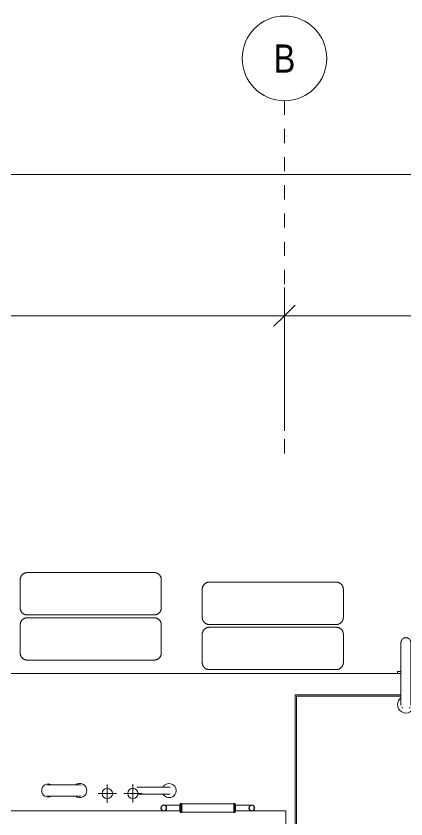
# Model space of a CAD drawing. Header units: metres. Extents: x -3 to 175, y -5 to 18.
# Drawn here: x 67.55 to 70.31, y 12.27 to 17.96 of the extents above; entities that cross this region are included whole.
import ezdxf

# ---------------------------------------------------------------- set-up
doc = ezdxf.new("R2010")
doc.units = ezdxf.units.M
doc.linetypes.add('Grid Line', pattern=[0.022225, 0.0127, -0.003175, 0.003175, -0.003175])
for name, color, linetype, lineweight in [('A-ANNO-DIMS', 7, 'Continuous', 9), ('A-ANNO-DIMS-100', 7, 'Continuous', 9), ('A-FLOR', 7, 'Continuous', 9), ('A-GENM', 7, 'Continuous', 9), ('A-WALL', 7, 'Continuous', 9), ('I-WALL', 7, 'Continuous', 9), ('P-PIPE', 7, 'Continuous', 9), ('P-PIPE-CNTR', 7, 'Continuous', 9), ('S-GRID', 7, 'Continuous', 9), ('S-GRID-IDEN', 7, 'Continuous', 9)]:
    doc.layers.add(name, color=color, linetype=linetype, lineweight=lineweight)
doc.styles.add('Century Gothic_1', font='GOTHIC.TTF', dxfattribs={"height": 0.2})
doc.styles.add('Saira Condensed', font='SairaCondensed-Regular.ttf', dxfattribs={"height": 0.2})
doc.dimstyles.new('FCA_N_Cotas_E100', dxfattribs={"dimscale": 0.3048, "dimtxt": 0.208834, "dimasz": 0.492126, "dimexe": 0.656168, "dimexo": 0.656168, "dimgap": 0.032808, "dimtad": 1, "dimrnd": 0.01, "dimzin": 0, "dimdsep": 46, "dimtxsty": 'Century Gothic_1', "dimblk1": 'OBLIQUE', "dimblk2": 'OBLIQUE', "dimsah": 1, "dimcen": 0.09, "dimdle": 0.656168, "dimazin": 2, "dimtfac": 1, "dimtdec": 4, "dimtix": 1, "dimtmove": 0, "dimatfit": 3, "dimfxl": 1, "dimtvp": 1, "dimtolj": 1, "dimtzin": 0, "dimarcsym": 2})

# ---------------------------------------------------------------- blocks, each defined once
blk = doc.blocks.new('M_RVR_Neumatico - M_RVR_Neumatico-2622534-N-Cubierta 01')
at = {"layer": 'A-GENM'}
for p, q in [((-0.5, 0.1), (-0.5, -0.1)), ((0.5, -0.1), (0.5, 0.1))]:
    blk.add_line(p, q, dxfattribs=at)
at = {"layer": 'A-GENM', "flags": 128}
for points in [[(-0.5, 0.1), (-0.5, 0.102), (-0.4998, 0.104), (-0.4996, 0.106), (-0.4994, 0.108), (-0.499, 0.1099), (-0.4986, 0.1119), (-0.4981, 0.1138), (-0.4975, 0.1157), (-0.4968, 0.1176), (-0.4961, 0.1195), (-0.4952, 0.1213), (-0.4943, 0.1231), (-0.4934, 0.1248), (-0.4924, 0.1266), (-0.4913, 0.1282), (-0.4901, 0.1299), (-0.4889, 0.1314), (-0.4876, 0.133), (-0.4862, 0.1344), (-0.4848, 0.1359), (-0.4834, 0.1372), (-0.4819, 0.1385), (-0.4803, 0.1398), (-0.4787, 0.141), (-0.477, 0.1421), (-0.4753, 0.1431), (-0.4736, 0.1441), (-0.4718, 0.145), (-0.47, 0.1458), (-0.4681, 0.1466), (-0.4662, 0.1473), (-0.4643, 0.1479), (-0.4624, 0.1484), (-0.4605, 0.1489), (-0.4585, 0.1493), (-0.4565, 0.1496), (-0.4545, 0.1498), (-0.4525, 0.1499), (-0.4505, 0.15), (-0.45, 0.15)], [(-0.45, 0.15), (-0.4496, 0.15), (-0.4486, 0.15), (-0.4468, 0.15), (-0.4443, 0.15), (-0.441, 0.15)], [(0.45, 0.15), (0.4496, 0.15), (0.4486, 0.15), (0.4468, 0.15), (0.4443, 0.15), (0.441, 0.15), (0.4371, 0.15), (0.4325, 0.15), (0.4272, 0.15), (0.4212, 0.15), (0.4145, 0.15), (0.4071, 0.15), (0.3991, 0.15), (0.3905, 0.15), (0.3813, 0.15), (0.3714, 0.15), (0.3609, 0.15), (0.3499, 0.15), (0.3383, 0.15), (0.3262, 0.15), (0.3135, 0.15), (0.3004, 0.15), (0.2867, 0.15), (0.2726, 0.15), (0.2581, 0.15), (0.2431, 0.15), (0.2278, 0.15), (0.2121, 0.15), (0.1961, 0.15), (0.1797, 0.15), (0.1631, 0.15), (0.1462, 0.15), (0.129, 0.15), (0.1117, 0.15), (0.0942, 0.15), (0.0765, 0.15), (0.0587, 0.15), (0.0408, 0.15), (0.0228, 0.15), (0.0049, 0.15), (-0.0131, 0.15), (-0.0311, 0.15), (-0.049, 0.15), (-0.0669, 0.15), (-0.0846, 0.15), (-0.1022, 0.15), (-0.1197, 0.15), (-0.1369, 0.15), (-0.154, 0.15), (-0.1708, 0.15), (-0.1873, 0.15), (-0.2035, 0.15), (-0.2194, 0.15), (-0.2349, 0.15), (-0.2501, 0.15), (-0.2648, 0.15), (-0.2792, 0.15), (-0.2931, 0.15), (-0.3065, 0.15), (-0.3194, 0.15), (-0.3318, 0.15), (-0.3437, 0.15), (-0.3551, 0.15), (-0.3658, 0.15), (-0.376, 0.15), (-0.3856, 0.15), (-0.3946, 0.15), (-0.4029, 0.15), (-0.4106, 0.15), (-0.4176, 0.15), (-0.424, 0.15), (-0.4297, 0.15), (-0.4347, 0.15), (-0.439, 0.15), (-0.4426, 0.15), (-0.4455, 0.15), (-0.4477, 0.15), (-0.4491, 0.15), (-0.4499, 0.15), (-0.45, 0.15)], [(0.4406, 0.15), (0.4426, 0.15), (0.4455, 0.15), (0.4477, 0.15), (0.4491, 0.15), (0.4499, 0.15), (0.45, 0.15)], [(0.45, 0.15), (0.452, 0.15), (0.454, 0.1498), (0.456, 0.1496), (0.458, 0.1494), (0.4599, 0.149), (0.4619, 0.1486), (0.4638, 0.1481), (0.4657, 0.1475), (0.4676, 0.1468), (0.4695, 0.1461), (0.4713, 0.1452), (0.4731, 0.1443), (0.4748, 0.1434), (0.4766, 0.1424), (0.4782, 0.1413), (0.4799, 0.1401), (0.4814, 0.1389), (0.483, 0.1376), (0.4844, 0.1362), (0.4859, 0.1348), (0.4872, 0.1334), (0.4885, 0.1319), (0.4898, 0.1303), (0.491, 0.1287), (0.4921, 0.127), (0.4931, 0.1253), (0.4941, 0.1236), (0.495, 0.1218), (0.4958, 0.12), (0.4966, 0.1181), (0.4973, 0.1162), (0.4979, 0.1143), (0.4984, 0.1124), (0.4989, 0.1105), (0.4993, 0.1085), (0.4996, 0.1065), (0.4998, 0.1045), (0.4999, 0.1025), (0.5, 0.1005), (0.5, 0.1)], [(-0.45, -0.15), (-0.452, -0.15), (-0.454, -0.1498), (-0.456, -0.1496), (-0.458, -0.1494), (-0.4599, -0.149), (-0.4619, -0.1486), (-0.4638, -0.1481), (-0.4657, -0.1475), (-0.4676, -0.1468), (-0.4695, -0.1461), (-0.4713, -0.1452), (-0.4731, -0.1443), (-0.4748, -0.1434), (-0.4766, -0.1424), (-0.4782, -0.1413), (-0.4799, -0.1401), (-0.4814, -0.1389), (-0.483, -0.1376), (-0.4844, -0.1362), (-0.4859, -0.1348), (-0.4872, -0.1334), (-0.4885, -0.1319), (-0.4898, -0.1303), (-0.491, -0.1287), (-0.4921, -0.127), (-0.4931, -0.1253), (-0.4941, -0.1236), (-0.495, -0.1218), (-0.4958, -0.12), (-0.4966, -0.1181), (-0.4973, -0.1162), (-0.4979, -0.1143), (-0.4984, -0.1124), (-0.4989, -0.1105), (-0.4993, -0.1085), (-0.4996, -0.1065), (-0.4998, -0.1045), (-0.4999, -0.1025), (-0.5, -0.1005), (-0.5, -0.1)], [(0.5, -0.1), (0.5, -0.102), (0.4998, -0.104), (0.4996, -0.106), (0.4994, -0.108), (0.499, -0.1099), (0.4986, -0.1119), (0.4981, -0.1138), (0.4975, -0.1157), (0.4968, -0.1176), (0.4961, -0.1195), (0.4952, -0.1213), (0.4943, -0.1231), (0.4934, -0.1248), (0.4924, -0.1266), (0.4913, -0.1282), (0.4901, -0.1299), (0.4889, -0.1314), (0.4876, -0.133), (0.4862, -0.1344), (0.4848, -0.1359), (0.4834, -0.1372), (0.4819, -0.1385), (0.4803, -0.1398), (0.4787, -0.141), (0.477, -0.1421), (0.4753, -0.1431), (0.4736, -0.1441), (0.4718, -0.145), (0.47, -0.1458), (0.4681, -0.1466), (0.4662, -0.1473), (0.4643, -0.1479), (0.4624, -0.1484), (0.4605, -0.1489), (0.4585, -0.1493), (0.4565, -0.1496), (0.4545, -0.1498), (0.4525, -0.1499), (0.4505, -0.15), (0.45, -0.15)], [(-0.441, -0.15), (-0.4426, -0.15), (-0.4455, -0.15), (-0.4477, -0.15), (-0.4491, -0.15), (-0.4499, -0.15), (-0.45, -0.15)], [(-0.45, -0.15), (-0.4496, -0.15), (-0.4486, -0.15), (-0.4468, -0.15), (-0.4443, -0.15), (-0.441, -0.15), (-0.4371, -0.15), (-0.4325, -0.15), (-0.4272, -0.15), (-0.4212, -0.15), (-0.4145, -0.15), (-0.4071, -0.15), (-0.3991, -0.15), (-0.3905, -0.15), (-0.3813, -0.15), (-0.3714, -0.15), (-0.3609, -0.15), (-0.3499, -0.15), (-0.3383, -0.15), (-0.3262, -0.15), (-0.3135, -0.15), (-0.3004, -0.15), (-0.2867, -0.15), (-0.2726, -0.15), (-0.2581, -0.15), (-0.2431, -0.15), (-0.2278, -0.15), (-0.2121, -0.15), (-0.1961, -0.15), (-0.1797, -0.15), (-0.1631, -0.15), (-0.1462, -0.15), (-0.129, -0.15), (-0.1117, -0.15), (-0.0942, -0.15), (-0.0765, -0.15), (-0.0587, -0.15), (-0.0408, -0.15), (-0.0228, -0.15), (-0.0049, -0.15), (0.0131, -0.15), (0.0311, -0.15), (0.049, -0.15), (0.0669, -0.15), (0.0846, -0.15), (0.1022, -0.15), (0.1197, -0.15), (0.1369, -0.15), (0.154, -0.15), (0.1708, -0.15), (0.1873, -0.15), (0.2035, -0.15), (0.2194, -0.15), (0.2349, -0.15), (0.2501, -0.15), (0.2648, -0.15), (0.2792, -0.15), (0.2931, -0.15), (0.3065, -0.15), (0.3194, -0.15), (0.3318, -0.15), (0.3437, -0.15), (0.3551, -0.15), (0.3658, -0.15), (0.376, -0.15), (0.3856, -0.15), (0.3946, -0.15), (0.4029, -0.15), (0.4106, -0.15), (0.4176, -0.15), (0.424, -0.15), (0.4297, -0.15), (0.4347, -0.15), (0.439, -0.15), (0.4426, -0.15), (0.4455, -0.15), (0.4477, -0.15), (0.4491, -0.15), (0.4499, -0.15), (0.45, -0.15)], [(0.45, -0.15), (0.4496, -0.15), (0.4486, -0.15), (0.4468, -0.15), (0.4443, -0.15), (0.441, -0.15)]]:
    blk.add_lwpolyline(points, dxfattribs=at)
blk = doc.blocks.new('M_Escalera Marinera Exterior - M_Escalera Marinera Exterior-2699892-N-Cubierta 01')
at = {"layer": 'A-GENM'}
for p, q in [((-0.1968, 0.02), (-0.2484, 0.02)), ((-0.1968, 0), (-0.1968, 0.02)), ((-0.1968, -0.02), (-0.1968, 0)), ((-0.1843, 0.03), (0.1843, 0.03)), ((0.2484, 0.02), (0.1968, 0.02)), ((0.1968, 0.02), (0.1968, 0)), ((-0.2484, -0.02), (-0.1968, -0.02)), ((0.1843, -0.03), (-0.1843, -0.03)), ((0.1968, 0), (0.1968, -0.02)), ((0.1968, -0.02), (0.2484, -0.02))]:
    blk.add_line(p, q, dxfattribs=at)
at = {"layer": 'A-GENM', "lineweight": 25}
for p, q in [((-0.1843, 0.03), (-0.1943, 0.03)), ((-0.1943, 0.03), (-0.1943, -0.03)), ((-0.1843, -0.03), (-0.1843, 0.03)), ((0.1943, 0.03), (0.1843, 0.03)), ((0.1843, 0.03), (0.1843, -0.03)), ((0.1943, -0.03), (0.1943, 0.03)), ((-0.1943, -0.03), (-0.1843, -0.03)), ((0.1843, -0.03), (0.1943, -0.03))]:
    blk.add_line(p, q, dxfattribs=at)
at = {"layer": 'A-GENM', "flags": 128}
for points in [[(-0.3316, 0), (-0.3316, 0.0008), (-0.3316, 0.0016), (-0.3315, 0.0024), (-0.3314, 0.0032), (-0.3312, 0.004), (-0.3311, 0.0048), (-0.3308, 0.0055), (-0.3306, 0.0063), (-0.3303, 0.007), (-0.33, 0.0078), (-0.3297, 0.0085), (-0.3294, 0.0092), (-0.329, 0.0099), (-0.3286, 0.0106), (-0.3281, 0.0113), (-0.3277, 0.0119), (-0.3272, 0.0126), (-0.3267, 0.0132), (-0.3261, 0.0138)], [(-0.3256, 0.0143), (-0.325, 0.0149), (-0.3244, 0.0154), (-0.3237, 0.0159), (-0.3231, 0.0164), (-0.3224, 0.0168), (-0.3217, 0.0172), (-0.3211, 0.0176), (-0.3203, 0.018), (-0.3196, 0.0183), (-0.3189, 0.0186), (-0.3181, 0.0189), (-0.3174, 0.0192), (-0.3166, 0.0194), (-0.3158, 0.0196), (-0.315, 0.0197), (-0.3142, 0.0198), (-0.3134, 0.0199), (-0.3126, 0.02), (-0.3118, 0.02)], [(-0.3114, 0.02), (-0.3112, 0.02), (-0.3108, 0.02), (-0.3104, 0.02), (-0.3098, 0.02), (-0.3092, 0.02), (-0.3084, 0.02), (-0.3076, 0.02), (-0.3066, 0.02), (-0.3056, 0.02), (-0.3045, 0.02), (-0.3033, 0.02), (-0.302, 0.02), (-0.3006, 0.02), (-0.2991, 0.02), (-0.2976, 0.02), (-0.2959, 0.02), (-0.2942, 0.02), (-0.2924, 0.02), (-0.2906, 0.02), (-0.2887, 0.02), (-0.2867, 0.02), (-0.2846, 0.02), (-0.2825, 0.02), (-0.2804, 0.02), (-0.2782, 0.02), (-0.2759, 0.02), (-0.2736, 0.02), (-0.2713, 0.02), (-0.2689, 0.02), (-0.2665, 0.02), (-0.2641, 0.02), (-0.2616, 0.02), (-0.2591, 0.02), (-0.2566, 0.02), (-0.2541, 0.02), (-0.2516, 0.02), (-0.2491, 0.02), (-0.2484, 0.02)], [(0.2484, 0.02), (0.2509, 0.02), (0.2534, 0.02), (0.2559, 0.02), (0.2584, 0.02), (0.2609, 0.02), (0.2634, 0.02), (0.2658, 0.02), (0.2683, 0.02), (0.2707, 0.02), (0.273, 0.02), (0.2753, 0.02), (0.2776, 0.02), (0.2798, 0.02), (0.282, 0.02), (0.2841, 0.02), (0.2861, 0.02), (0.2881, 0.02), (0.2901, 0.02), (0.2919, 0.02), (0.2937, 0.02), (0.2955, 0.02), (0.2971, 0.02), (0.2987, 0.02), (0.3002, 0.02), (0.3016, 0.02), (0.3029, 0.02), (0.3042, 0.02), (0.3053, 0.02), (0.3064, 0.02), (0.3073, 0.02), (0.3082, 0.02), (0.309, 0.02), (0.3096, 0.02), (0.3102, 0.02), (0.3107, 0.02), (0.3111, 0.02), (0.3114, 0.02)], [(0.3116, 0.02), (0.3124, 0.02), (0.3132, 0.0199), (0.314, 0.0199), (0.3148, 0.0197), (0.3156, 0.0196), (0.3164, 0.0194), (0.3172, 0.0192), (0.3179, 0.019), (0.3187, 0.0187), (0.3194, 0.0184), (0.3201, 0.0181), (0.3209, 0.0177), (0.3216, 0.0174), (0.3222, 0.0169), (0.3229, 0.0165), (0.3236, 0.016), (0.3242, 0.0156), (0.3248, 0.015), (0.3254, 0.0145)], [(0.326, 0.0139), (0.3265, 0.0133), (0.327, 0.0127), (0.3275, 0.0121), (0.328, 0.0115), (0.3285, 0.0108), (0.3289, 0.0101), (0.3293, 0.0094), (0.3296, 0.0087), (0.33, 0.008), (0.3303, 0.0072), (0.3305, 0.0065), (0.3308, 0.0057), (0.331, 0.005), (0.3312, 0.0042), (0.3313, 0.0034), (0.3315, 0.0026), (0.3315, 0.0018), (0.3316, 0.001), (0.3316, 0.0002)], [(0.3316, 0), (0.3316, -0.0008), (0.3316, -0.0016), (0.3315, -0.0024), (0.3314, -0.0032), (0.3312, -0.004), (0.3311, -0.0048), (0.3308, -0.0055), (0.3306, -0.0063), (0.3303, -0.007), (0.33, -0.0078), (0.3297, -0.0085), (0.3294, -0.0092), (0.329, -0.0099), (0.3286, -0.0106), (0.3281, -0.0113), (0.3277, -0.0119), (0.3272, -0.0126), (0.3267, -0.0132), (0.3261, -0.0138)], [(-0.326, -0.0139), (-0.3265, -0.0133), (-0.327, -0.0127), (-0.3275, -0.0121), (-0.328, -0.0115), (-0.3285, -0.0108), (-0.3289, -0.0101), (-0.3293, -0.0094), (-0.3296, -0.0087), (-0.33, -0.008), (-0.3303, -0.0072), (-0.3305, -0.0065), (-0.3308, -0.0057), (-0.331, -0.005), (-0.3312, -0.0042), (-0.3313, -0.0034), (-0.3315, -0.0026), (-0.3315, -0.0018), (-0.3316, -0.001), (-0.3316, -0.0002)], [(-0.3116, -0.02), (-0.3124, -0.02), (-0.3132, -0.0199), (-0.314, -0.0199), (-0.3148, -0.0197), (-0.3156, -0.0196), (-0.3164, -0.0194), (-0.3172, -0.0192), (-0.3179, -0.019), (-0.3187, -0.0187), (-0.3194, -0.0184), (-0.3201, -0.0181), (-0.3209, -0.0177), (-0.3216, -0.0174), (-0.3222, -0.0169), (-0.3229, -0.0165), (-0.3236, -0.016), (-0.3242, -0.0156), (-0.3248, -0.015), (-0.3254, -0.0145)], [(-0.2484, -0.02), (-0.2509, -0.02), (-0.2534, -0.02), (-0.2559, -0.02), (-0.2584, -0.02), (-0.2609, -0.02), (-0.2634, -0.02), (-0.2658, -0.02), (-0.2683, -0.02), (-0.2707, -0.02), (-0.273, -0.02), (-0.2753, -0.02), (-0.2776, -0.02), (-0.2798, -0.02), (-0.282, -0.02), (-0.2841, -0.02), (-0.2861, -0.02), (-0.2881, -0.02), (-0.2901, -0.02), (-0.2919, -0.02), (-0.2937, -0.02), (-0.2955, -0.02), (-0.2971, -0.02), (-0.2987, -0.02), (-0.3002, -0.02), (-0.3016, -0.02), (-0.3029, -0.02), (-0.3042, -0.02), (-0.3053, -0.02), (-0.3064, -0.02), (-0.3073, -0.02), (-0.3082, -0.02), (-0.309, -0.02), (-0.3096, -0.02), (-0.3102, -0.02), (-0.3107, -0.02), (-0.3111, -0.02), (-0.3114, -0.02)], [(0.3114, -0.02), (0.3112, -0.02), (0.3108, -0.02), (0.3104, -0.02), (0.3098, -0.02), (0.3092, -0.02), (0.3084, -0.02), (0.3076, -0.02), (0.3066, -0.02), (0.3056, -0.02), (0.3045, -0.02), (0.3033, -0.02), (0.302, -0.02), (0.3006, -0.02), (0.2991, -0.02), (0.2976, -0.02), (0.2959, -0.02), (0.2942, -0.02), (0.2924, -0.02), (0.2906, -0.02), (0.2887, -0.02), (0.2867, -0.02), (0.2846, -0.02), (0.2825, -0.02), (0.2804, -0.02), (0.2782, -0.02), (0.2759, -0.02), (0.2736, -0.02), (0.2713, -0.02), (0.2689, -0.02), (0.2665, -0.02), (0.2641, -0.02), (0.2616, -0.02), (0.2591, -0.02), (0.2566, -0.02), (0.2541, -0.02), (0.2516, -0.02), (0.2491, -0.02), (0.2484, -0.02)], [(0.3256, -0.0143), (0.325, -0.0149), (0.3244, -0.0154), (0.3237, -0.0159), (0.3231, -0.0164), (0.3224, -0.0168), (0.3217, -0.0172), (0.3211, -0.0176), (0.3203, -0.018), (0.3196, -0.0183), (0.3189, -0.0186), (0.3181, -0.0189), (0.3174, -0.0192), (0.3166, -0.0194), (0.3158, -0.0196), (0.315, -0.0197), (0.3142, -0.0198), (0.3134, -0.0199), (0.3126, -0.02), (0.3118, -0.02)]]:
    blk.add_lwpolyline(points, dxfattribs=at)
at = {"layer": 'A-GENM', "lineweight": 25}
for centre, start, end in [((-0.3116, 0), 0, 180), ((-0.3116, 0), 180, 360), ((0.3116, 0), 0, 180), ((0.3116, 0), 180, 0)]:
    blk.add_arc(centre, 0.02, start, end, dxfattribs=at)
blk = doc.blocks.new('M_Boquilla salida-2 - M_Boquilla salida-2-V142-N-Cubierta 01')
at = {"layer": 'A-GENM', "flags": 128}
for points in [[(0.2202, 0.025), (0.2192, 0.025), (0.2181, 0.025), (0.2167, 0.025), (0.2153, 0.025), (0.2136, 0.025), (0.2118, 0.025), (0.2098, 0.025), (0.2077, 0.025), (0.2054, 0.025), (0.203, 0.025), (0.2004, 0.025), (0.1977, 0.025), (0.1948, 0.025), (0.1918, 0.025), (0.1887, 0.025), (0.1854, 0.025), (0.182, 0.025), (0.1786, 0.025), (0.175, 0.025), (0.1713, 0.025), (0.1675, 0.025), (0.1636, 0.025), (0.1596, 0.025), (0.1556, 0.025), (0.1515, 0.025), (0.1473, 0.025), (0.1431, 0.025), (0.1388, 0.025), (0.1345, 0.025), (0.1301, 0.025), (0.1257, 0.025), (0.1213, 0.025), (0.1168, 0.025), (0.1124, 0.025), (0.1079, 0.025), (0.1035, 0.025), (0.0991, 0.025), (0.0947, 0.025), (0.0903, 0.025), (0.0859, 0.025), (0.0816, 0.025), (0.0774, 0.025), (0.0731, 0.025), (0.069, 0.025), (0.0649, 0.025), (0.0609, 0.025), (0.057, 0.025), (0.0531, 0.025), (0.0494, 0.025), (0.0458, 0.025), (0.0422, 0.025), (0.0388, 0.025), (0.0355, 0.025), (0.0323, 0.025), (0.0292, 0.025), (0.0263, 0.025), (0.0235, 0.025), (0.0208, 0.025), (0.0183, 0.025), (0.0159, 0.025), (0.0137, 0.025), (0.0116, 0.025), (0.0097, 0.025), (0.008, 0.025), (0.0064, 0.025), (0.005, 0.025), (0.0038, 0.025), (0.0027, 0.025), (0.0018, 0.025), (0.0011, 0.025), (0.0006, 0.025), (0.0002, 0.025), (0, 0.025), (0, 0.025)], [(0, -0.025), (0.0001, -0.025), (0.0004, -0.025), (0.0008, -0.025), (0.0014, -0.025), (0.0022, -0.025), (0.0032, -0.025), (0.0043, -0.025), (0.0056, -0.025), (0.0071, -0.025), (0.0088, -0.025), (0.0106, -0.025), (0.0126, -0.025), (0.0147, -0.025), (0.017, -0.025), (0.0194, -0.025), (0.022, -0.025), (0.0247, -0.025), (0.0276, -0.025), (0.0306, -0.025), (0.0337, -0.025), (0.037, -0.025), (0.0403, -0.025), (0.0438, -0.025), (0.0474, -0.025), (0.0511, -0.025), (0.0549, -0.025), (0.0588, -0.025), (0.0627, -0.025), (0.0668, -0.025), (0.0709, -0.025), (0.0751, -0.025), (0.0793, -0.025), (0.0836, -0.025), (0.0879, -0.025), (0.0923, -0.025), (0.0967, -0.025), (0.1011, -0.025), (0.1055, -0.025), (0.11, -0.025), (0.1144, -0.025), (0.1189, -0.025), (0.1233, -0.025), (0.1277, -0.025), (0.1321, -0.025), (0.1365, -0.025), (0.1408, -0.025), (0.145, -0.025), (0.1492, -0.025), (0.1534, -0.025), (0.1575, -0.025), (0.1615, -0.025), (0.1654, -0.025), (0.1692, -0.025), (0.173, -0.025), (0.1766, -0.025), (0.1802, -0.025), (0.1836, -0.025), (0.1869, -0.025), (0.1901, -0.025), (0.1932, -0.025), (0.1961, -0.025), (0.1989, -0.025), (0.2016, -0.025), (0.2041, -0.025), (0.2065, -0.025), (0.2087, -0.025), (0.2108, -0.025), (0.2127, -0.025), (0.2144, -0.025), (0.216, -0.025), (0.2174, -0.025), (0.2186, -0.025), (0.2197, -0.025), (0.2206, -0.025), (0.2213, -0.025), (0.2218, -0.025), (0.2222, -0.025), (0.2224, -0.025), (0.2224, -0.025)]]:
    blk.add_lwpolyline(points, dxfattribs=at)
at = {"layer": 'A-GENM'}
for centre, radius, start, end in [((0, 0), 0.05, 30, 180), ((0, 0), 0.05, 180, 330), ((0, 0), 0.025, 83.7931, 105), ((0, 0), 0.025, 255, 276.1923), ((0.2224, 0), 0.025, 264.1003, 285)]:
    blk.add_arc(centre, radius, start, end, dxfattribs=at)
blk = doc.blocks.new('M_Boquilla salida - M_Boquilla salida-V125-N-Cubierta 01')
at = {"layer": 'A-GENM', "flags": 128}
for points in [[(0.2224, 0.04), (0.2223, 0.04), (0.222, 0.04), (0.2216, 0.04), (0.221, 0.04), (0.2202, 0.04), (0.2192, 0.04), (0.2181, 0.04), (0.2167, 0.04), (0.2153, 0.04), (0.2136, 0.04), (0.2118, 0.04), (0.2098, 0.04), (0.2077, 0.04), (0.2054, 0.04), (0.203, 0.04), (0.2004, 0.04), (0.1977, 0.04), (0.1948, 0.04), (0.1918, 0.04), (0.1887, 0.04), (0.1854, 0.04), (0.182, 0.04), (0.1786, 0.04), (0.175, 0.04), (0.1713, 0.04), (0.1675, 0.04), (0.1636, 0.04), (0.1596, 0.04), (0.1556, 0.04), (0.1515, 0.04), (0.1473, 0.04), (0.1431, 0.04), (0.1388, 0.04), (0.1345, 0.04), (0.1301, 0.04), (0.1257, 0.04), (0.1213, 0.04), (0.1168, 0.04), (0.1124, 0.04), (0.1079, 0.04), (0.1035, 0.04), (0.0991, 0.04), (0.0947, 0.04), (0.0903, 0.04), (0.0859, 0.04), (0.0816, 0.04), (0.0774, 0.04), (0.0731, 0.04), (0.069, 0.04), (0.0649, 0.04), (0.0609, 0.04), (0.057, 0.04), (0.0531, 0.04), (0.0494, 0.04), (0.0458, 0.04), (0.0422, 0.04), (0.0388, 0.04), (0.0355, 0.04), (0.0323, 0.04), (0.0292, 0.04), (0.0263, 0.04), (0.0235, 0.04), (0.0208, 0.04), (0.0183, 0.04), (0.0159, 0.04), (0.0137, 0.04), (0.0116, 0.04), (0.0097, 0.04), (0.008, 0.04), (0.0064, 0.04), (0.005, 0.04), (0.0038, 0.04), (0.0027, 0.04), (0.0018, 0.04), (0.0011, 0.04), (0.0006, 0.04), (0.0002, 0.04), (0, 0.04), (0, 0.04)], [(0, -0.04), (0.0001, -0.04), (0.0004, -0.04), (0.0008, -0.04), (0.0014, -0.04), (0.0022, -0.04), (0.0032, -0.04), (0.0043, -0.04), (0.0056, -0.04), (0.0071, -0.04), (0.0088, -0.04), (0.0106, -0.04), (0.0126, -0.04), (0.0147, -0.04), (0.017, -0.04), (0.0194, -0.04), (0.022, -0.04), (0.0247, -0.04), (0.0276, -0.04), (0.0306, -0.04), (0.0337, -0.04), (0.037, -0.04), (0.0403, -0.04), (0.0438, -0.04), (0.0474, -0.04), (0.0511, -0.04), (0.0549, -0.04), (0.0588, -0.04), (0.0627, -0.04), (0.0668, -0.04), (0.0709, -0.04), (0.0751, -0.04), (0.0793, -0.04), (0.0836, -0.04), (0.0879, -0.04), (0.0923, -0.04), (0.0967, -0.04), (0.1011, -0.04), (0.1055, -0.04), (0.11, -0.04), (0.1144, -0.04), (0.1189, -0.04), (0.1233, -0.04), (0.1277, -0.04), (0.1321, -0.04), (0.1365, -0.04), (0.1408, -0.04), (0.145, -0.04), (0.1492, -0.04), (0.1534, -0.04), (0.1575, -0.04), (0.1615, -0.04), (0.1654, -0.04), (0.1692, -0.04), (0.173, -0.04), (0.1766, -0.04), (0.1802, -0.04), (0.1836, -0.04), (0.1869, -0.04), (0.1901, -0.04), (0.1932, -0.04), (0.1961, -0.04), (0.1989, -0.04), (0.2016, -0.04), (0.2041, -0.04), (0.2065, -0.04), (0.2087, -0.04), (0.2108, -0.04), (0.2127, -0.04), (0.2144, -0.04), (0.216, -0.04), (0.2174, -0.04), (0.2186, -0.04), (0.2197, -0.04), (0.2206, -0.04), (0.2213, -0.04), (0.2218, -0.04), (0.2222, -0.04), (0.2224, -0.04), (0.2224, -0.04)]]:
    blk.add_lwpolyline(points, dxfattribs=at)
at = {"layer": 'A-GENM'}
for centre, radius, start, end in [((0, 0), 0.05, 53.6165, 180), ((0, 0), 0.05, 180, 307.4168), ((0, 0), 0.04, 86.7274, 105), ((0.2224, 0), 0.0469, 0, 119.2648), ((0.2224, 0), 0.0469, 240.7144, 0), ((0.2224, 0), 0.04, 75, 93.2521), ((0, 0), 0.04, 255, 273.2335), ((0.2224, 0), 0.04, 266.7397, 285)]:
    blk.add_arc(centre, radius, start, end, dxfattribs=at)
blk = doc.blocks.new('M_Escalera abordaje - M_Escalera abordaje-V153-N-Cubierta 01')
at = {"layer": 'A-GENM'}
for p, q in [((-0.37, -0.08), (-0.37, -0.3595)), ((-0.3, -0.3595), (-0.3, -0.08)), ((0.3, -0.08), (0.3, -0.3595)), ((0.37, -0.3595), (0.37, -0.08)), ((-0.395, -0.2197), (-0.395, -0.2358)), ((-0.2857, -0.2197), (-0.2857, -0.2358)), ((-0.2357, -0.2358), (-0.2357, -0.2197)), ((0.2357, -0.2197), (0.2357, -0.2358)), ((0.2857, -0.2358), (0.2857, -0.2197)), ((0.395, -0.2358), (0.395, -0.2197)), ((-0.395, -0.2358), (-0.3703, -0.2358)), ((-0.2997, -0.2358), (-0.2854, -0.2358)), ((-0.2857, -0.2358), (-0.2357, -0.2358)), ((-0.2707, -0.2358), (-0.2707, -0.5197)), ((-0.2507, -0.5197), (-0.2507, -0.2358)), ((0.2357, -0.2358), (0.2857, -0.2358)), ((0.2507, -0.2358), (0.2507, -0.5197)), ((0.2707, -0.5197), (0.2707, -0.2358)), ((0.2854, -0.2358), (0.2997, -0.2358)), ((0.3703, -0.2358), (0.395, -0.2358)), ((-0.2107, -0.5597), (-0.2119, -0.5597)), ((0, -0.5597), (-0.2107, -0.5597)), ((0.2107, -0.5597), (0, -0.5597)), ((0.2507, -0.5197), (0.2507, -0.5209)), ((-0.2107, -0.5797), (0, -0.5797)), ((0, -0.5797), (0.2107, -0.5797))]:
    blk.add_line(p, q, dxfattribs=at)
at = {"layer": 'A-GENM', "flags": 128}
for points in [[(-0.37, 0), (-0.37, -0.0001), (-0.37, -0.0003), (-0.37, -0.0006), (-0.37, -0.001), (-0.37, -0.0016), (-0.37, -0.0023), (-0.37, -0.0031), (-0.37, -0.0041), (-0.37, -0.0051), (-0.37, -0.0063), (-0.37, -0.0076), (-0.37, -0.009), (-0.37, -0.0106), (-0.37, -0.0122), (-0.37, -0.014), (-0.37, -0.0158), (-0.37, -0.0178), (-0.37, -0.0199), (-0.37, -0.022), (-0.37, -0.0243), (-0.37, -0.0266), (-0.37, -0.029), (-0.37, -0.0315), (-0.37, -0.0341), (-0.37, -0.0368), (-0.37, -0.0395), (-0.37, -0.0423), (-0.37, -0.0451), (-0.37, -0.0481), (-0.37, -0.051), (-0.37, -0.054), (-0.37, -0.0571), (-0.37, -0.0601), (-0.37, -0.0633), (-0.37, -0.0664), (-0.37, -0.0696), (-0.37, -0.0727), (-0.37, -0.0759), (-0.37, -0.0791), (-0.37, -0.08)], [(-0.3, -0.08), (-0.3, -0.0768), (-0.3, -0.0736), (-0.3, -0.0704), (-0.3, -0.0673), (-0.3, -0.0641), (-0.3, -0.061), (-0.3, -0.0579), (-0.3, -0.0548), (-0.3, -0.0518), (-0.3, -0.0488), (-0.3, -0.0459), (-0.3, -0.0431), (-0.3, -0.0402), (-0.3, -0.0375), (-0.3, -0.0348), (-0.3, -0.0322), (-0.3, -0.0297), (-0.3, -0.0272), (-0.3, -0.0249), (-0.3, -0.0226), (-0.3, -0.0204), (-0.3, -0.0183), (-0.3, -0.0164), (-0.3, -0.0145), (-0.3, -0.0127), (-0.3, -0.011), (-0.3, -0.0094), (-0.3, -0.008), (-0.3, -0.0067), (-0.3, -0.0054), (-0.3, -0.0043), (-0.3, -0.0034), (-0.3, -0.0025), (-0.3, -0.0018), (-0.3, -0.0012), (-0.3, -0.0007), (-0.3, -0.0003), (-0.3, -0.0001), (-0.3, 0), (-0.3, 0)], [(0.3, 0), (0.3, -0.0001), (0.3, -0.0003), (0.3, -0.0006), (0.3, -0.001), (0.3, -0.0016), (0.3, -0.0023), (0.3, -0.0031), (0.3, -0.0041), (0.3, -0.0051), (0.3, -0.0063), (0.3, -0.0076), (0.3, -0.009), (0.3, -0.0106), (0.3, -0.0122), (0.3, -0.014), (0.3, -0.0158), (0.3, -0.0178), (0.3, -0.0199), (0.3, -0.022), (0.3, -0.0243), (0.3, -0.0266), (0.3, -0.029), (0.3, -0.0315), (0.3, -0.0341), (0.3, -0.0368), (0.3, -0.0395), (0.3, -0.0423), (0.3, -0.0451), (0.3, -0.0481), (0.3, -0.051), (0.3, -0.054), (0.3, -0.0571), (0.3, -0.0601), (0.3, -0.0633), (0.3, -0.0664), (0.3, -0.0696), (0.3, -0.0727), (0.3, -0.0759), (0.3, -0.0791), (0.3, -0.08)], [(0.37, -0.08), (0.37, -0.0768), (0.37, -0.0736), (0.37, -0.0704), (0.37, -0.0673), (0.37, -0.0641), (0.37, -0.061), (0.37, -0.0579), (0.37, -0.0548), (0.37, -0.0518), (0.37, -0.0488), (0.37, -0.0459), (0.37, -0.0431), (0.37, -0.0402), (0.37, -0.0375), (0.37, -0.0348), (0.37, -0.0322), (0.37, -0.0297), (0.37, -0.0272), (0.37, -0.0249), (0.37, -0.0226), (0.37, -0.0204), (0.37, -0.0183), (0.37, -0.0164), (0.37, -0.0145), (0.37, -0.0127), (0.37, -0.011), (0.37, -0.0094), (0.37, -0.008), (0.37, -0.0067), (0.37, -0.0054), (0.37, -0.0043), (0.37, -0.0034), (0.37, -0.0025), (0.37, -0.0018), (0.37, -0.0012), (0.37, -0.0007), (0.37, -0.0003), (0.37, -0.0001), (0.37, 0), (0.37, 0)], [(-0.37, -0.3595), (-0.37, -0.3627), (-0.37, -0.3659), (-0.37, -0.3691), (-0.37, -0.3723), (-0.37, -0.3754), (-0.37, -0.3786), (-0.37, -0.3816), (-0.37, -0.3847), (-0.37, -0.3877), (-0.37, -0.3907), (-0.37, -0.3936), (-0.37, -0.3965), (-0.37, -0.3993), (-0.37, -0.402), (-0.37, -0.4047), (-0.37, -0.4073), (-0.37, -0.4098), (-0.37, -0.4123), (-0.37, -0.4147), (-0.37, -0.4169), (-0.37, -0.4191), (-0.37, -0.4212), (-0.37, -0.4232), (-0.37, -0.4251), (-0.37, -0.4269), (-0.37, -0.4285), (-0.37, -0.4301), (-0.37, -0.4315), (-0.37, -0.4329), (-0.37, -0.4341), (-0.37, -0.4352), (-0.37, -0.4362), (-0.37, -0.437), (-0.37, -0.4378), (-0.37, -0.4384), (-0.37, -0.4389), (-0.37, -0.4392), (-0.37, -0.4394), (-0.37, -0.4395), (-0.37, -0.4395)], [(-0.37, -0.4395), (-0.37, -0.4395), (-0.37, -0.4393), (-0.37, -0.439), (-0.37, -0.4385), (-0.37, -0.4379), (-0.37, -0.4372), (-0.37, -0.4364), (-0.37, -0.4355), (-0.37, -0.4344), (-0.37, -0.4332), (-0.37, -0.4319), (-0.37, -0.4305), (-0.37, -0.429), (-0.37, -0.4273), (-0.37, -0.4256), (-0.37, -0.4237), (-0.37, -0.4217), (-0.37, -0.4197), (-0.37, -0.4175), (-0.37, -0.4153), (-0.37, -0.4129), (-0.37, -0.4105), (-0.37, -0.408), (-0.37, -0.4054), (-0.37, -0.4028), (-0.37, -0.4), (-0.37, -0.3972), (-0.37, -0.3944), (-0.37, -0.3915), (-0.37, -0.3885), (-0.37, -0.3855), (-0.37, -0.3825), (-0.37, -0.3794), (-0.37, -0.3763), (-0.37, -0.3731), (-0.37, -0.37), (-0.37, -0.3668), (-0.37, -0.3636), (-0.37, -0.3604)], [(-0.3, -0.4395), (-0.3, -0.4395), (-0.3, -0.4393), (-0.3, -0.439), (-0.3, -0.4385), (-0.3, -0.4379), (-0.3, -0.4372), (-0.3, -0.4364), (-0.3, -0.4355), (-0.3, -0.4344), (-0.3, -0.4332), (-0.3, -0.4319), (-0.3, -0.4305), (-0.3, -0.429), (-0.3, -0.4273), (-0.3, -0.4256), (-0.3, -0.4237), (-0.3, -0.4217), (-0.3, -0.4197), (-0.3, -0.4175), (-0.3, -0.4153), (-0.3, -0.4129), (-0.3, -0.4105), (-0.3, -0.408), (-0.3, -0.4054), (-0.3, -0.4028), (-0.3, -0.4), (-0.3, -0.3972), (-0.3, -0.3944), (-0.3, -0.3915), (-0.3, -0.3885), (-0.3, -0.3855), (-0.3, -0.3825), (-0.3, -0.3794), (-0.3, -0.3763), (-0.3, -0.3731), (-0.3, -0.37), (-0.3, -0.3668), (-0.3, -0.3636), (-0.3, -0.3604), (-0.3, -0.3595)], [(-0.3, -0.3595), (-0.3, -0.3627), (-0.3, -0.3659), (-0.3, -0.3691), (-0.3, -0.3723), (-0.3, -0.3754), (-0.3, -0.3786), (-0.3, -0.3816), (-0.3, -0.3847), (-0.3, -0.3877), (-0.3, -0.3907), (-0.3, -0.3936), (-0.3, -0.3965), (-0.3, -0.3993), (-0.3, -0.402), (-0.3, -0.4038)], [(0.3, -0.3595), (0.3, -0.3627), (0.3, -0.3659), (0.3, -0.3691), (0.3, -0.3723), (0.3, -0.3754), (0.3, -0.3786), (0.3, -0.3816), (0.3, -0.3847), (0.3, -0.3877), (0.3, -0.3907), (0.3, -0.3936), (0.3, -0.3965), (0.3, -0.3993), (0.3, -0.402), (0.3, -0.4047), (0.3, -0.4073), (0.3, -0.4098), (0.3, -0.4123), (0.3, -0.4147), (0.3, -0.4169), (0.3, -0.4191), (0.3, -0.4212), (0.3, -0.4232), (0.3, -0.4251), (0.3, -0.4269), (0.3, -0.4285), (0.3, -0.4301), (0.3, -0.4315), (0.3, -0.4329), (0.3, -0.4341), (0.3, -0.4352), (0.3, -0.4362), (0.3, -0.437), (0.3, -0.4378), (0.3, -0.4384), (0.3, -0.4389), (0.3, -0.4392), (0.3, -0.4394), (0.3, -0.4395), (0.3, -0.4395)], [(0.3, -0.4395), (0.3, -0.4395), (0.3, -0.4393), (0.3, -0.439), (0.3, -0.4385), (0.3, -0.4379), (0.3, -0.4372), (0.3, -0.4364), (0.3, -0.4355), (0.3, -0.4344), (0.3, -0.4332), (0.3, -0.4319), (0.3, -0.4305), (0.3, -0.429), (0.3, -0.4273), (0.3, -0.4256), (0.3, -0.4237), (0.3, -0.4217), (0.3, -0.4197), (0.3, -0.4175), (0.3, -0.4153), (0.3, -0.4129), (0.3, -0.4105), (0.3, -0.408), (0.3, -0.4054), (0.3, -0.4028), (0.3, -0.4), (0.3, -0.3972), (0.3, -0.3944), (0.3, -0.3915), (0.3, -0.3885), (0.3, -0.3855), (0.3, -0.3825), (0.3, -0.3794), (0.3, -0.3763), (0.3, -0.3731), (0.3, -0.37), (0.3, -0.3668), (0.3, -0.3636), (0.3, -0.3604)], [(0.37, -0.4395), (0.37, -0.4395), (0.37, -0.4393), (0.37, -0.439), (0.37, -0.4385), (0.37, -0.4379), (0.37, -0.4372), (0.37, -0.4364), (0.37, -0.4355), (0.37, -0.4344), (0.37, -0.4332), (0.37, -0.4319), (0.37, -0.4305), (0.37, -0.429), (0.37, -0.4273), (0.37, -0.4256), (0.37, -0.4237), (0.37, -0.4217), (0.37, -0.4197), (0.37, -0.4175), (0.37, -0.4153), (0.37, -0.4129), (0.37, -0.4105), (0.37, -0.408), (0.37, -0.4054), (0.37, -0.4028), (0.37, -0.4), (0.37, -0.3972), (0.37, -0.3944), (0.37, -0.3915), (0.37, -0.3885), (0.37, -0.3855), (0.37, -0.3825), (0.37, -0.3794), (0.37, -0.3763), (0.37, -0.3731), (0.37, -0.37), (0.37, -0.3668), (0.37, -0.3636), (0.37, -0.3604), (0.37, -0.3595)], [(0.37, -0.3595), (0.37, -0.3627), (0.37, -0.3659), (0.37, -0.3691), (0.37, -0.3723), (0.37, -0.3754), (0.37, -0.3786), (0.37, -0.3816), (0.37, -0.3847), (0.37, -0.3877), (0.37, -0.3907), (0.37, -0.3936), (0.37, -0.3965), (0.37, -0.3993), (0.37, -0.402), (0.37, -0.4038)], [(-0.362, -0.4618), (-0.3628, -0.4607), (-0.3637, -0.4596), (-0.3645, -0.4585), (-0.3652, -0.4573), (-0.3659, -0.456), (-0.3665, -0.4548), (-0.3671, -0.4535), (-0.3676, -0.4522), (-0.3681, -0.4509), (-0.3685, -0.4496), (-0.3689, -0.4482), (-0.3692, -0.4469), (-0.3695, -0.4455), (-0.3697, -0.4441), (-0.3699, -0.4427), (-0.37, -0.4413), (-0.37, -0.4399), (-0.37, -0.4395)], [(-0.3, -0.4395), (-0.3, -0.4409), (-0.3001, -0.4423), (-0.3003, -0.4437), (-0.3004, -0.4451), (-0.3007, -0.4465), (-0.301, -0.4479), (-0.3014, -0.4492), (-0.3018, -0.4506), (-0.3022, -0.4519), (-0.3028, -0.4532), (-0.3033, -0.4544), (-0.304, -0.4557), (-0.3046, -0.4569), (-0.3053, -0.4581), (-0.3061, -0.4593), (-0.3069, -0.4604), (-0.3078, -0.4615), (-0.3087, -0.4626)], [(-0.3, -0.4047), (-0.3, -0.4073), (-0.3, -0.4098), (-0.3, -0.4123), (-0.3, -0.4147), (-0.3, -0.4169), (-0.3, -0.4191), (-0.3, -0.4212), (-0.3, -0.4232), (-0.3, -0.4251), (-0.3, -0.4269), (-0.3, -0.4285), (-0.3, -0.4301), (-0.3, -0.4315), (-0.3, -0.4329), (-0.3, -0.4341), (-0.3, -0.4352), (-0.3, -0.4362), (-0.3, -0.437), (-0.3, -0.4378), (-0.3, -0.4384), (-0.3, -0.4389), (-0.3, -0.4392), (-0.3, -0.4394), (-0.3, -0.4395), (-0.3, -0.4395)], [(0.308, -0.4618), (0.3072, -0.4607), (0.3063, -0.4596), (0.3055, -0.4585), (0.3048, -0.4573), (0.3041, -0.456), (0.3035, -0.4548), (0.3029, -0.4535), (0.3024, -0.4522), (0.3019, -0.4509), (0.3015, -0.4496), (0.3011, -0.4482), (0.3008, -0.4469), (0.3005, -0.4455), (0.3003, -0.4441), (0.3001, -0.4427), (0.3, -0.4413), (0.3, -0.4399), (0.3, -0.4395)], [(0.37, -0.4395), (0.37, -0.4409), (0.3699, -0.4423), (0.3697, -0.4437), (0.3696, -0.4451), (0.3693, -0.4465), (0.369, -0.4479), (0.3686, -0.4492), (0.3682, -0.4506), (0.3678, -0.4519), (0.3672, -0.4532), (0.3667, -0.4544), (0.366, -0.4557), (0.3654, -0.4569), (0.3647, -0.4581), (0.3639, -0.4593), (0.3631, -0.4604), (0.3622, -0.4615), (0.3613, -0.4626)], [(0.37, -0.4047), (0.37, -0.4073), (0.37, -0.4098), (0.37, -0.4123), (0.37, -0.4147), (0.37, -0.4169), (0.37, -0.4191), (0.37, -0.4212), (0.37, -0.4232), (0.37, -0.4251), (0.37, -0.4269), (0.37, -0.4285), (0.37, -0.4301), (0.37, -0.4315), (0.37, -0.4329), (0.37, -0.4341), (0.37, -0.4352), (0.37, -0.4362), (0.37, -0.437), (0.37, -0.4378), (0.37, -0.4384), (0.37, -0.4389), (0.37, -0.4392), (0.37, -0.4394), (0.37, -0.4395), (0.37, -0.4395)], [(-0.335, -0.4745), (-0.3364, -0.4745), (-0.3378, -0.4744), (-0.3392, -0.4743), (-0.3406, -0.4741), (-0.342, -0.4738), (-0.3433, -0.4735), (-0.3447, -0.4732), (-0.346, -0.4728), (-0.3473, -0.4723), (-0.3486, -0.4718), (-0.3499, -0.4712), (-0.3512, -0.4706), (-0.3524, -0.4699), (-0.3536, -0.4692), (-0.3548, -0.4684), (-0.3559, -0.4676), (-0.357, -0.4668), (-0.3581, -0.4659), (-0.3591, -0.4649)], [(-0.3116, -0.4656), (-0.3127, -0.4665), (-0.3138, -0.4674), (-0.3149, -0.4682), (-0.3161, -0.469), (-0.3173, -0.4697), (-0.3185, -0.4704), (-0.3198, -0.471), (-0.321, -0.4716), (-0.3223, -0.4722), (-0.3236, -0.4726), (-0.325, -0.4731), (-0.3263, -0.4734), (-0.3277, -0.4738), (-0.3291, -0.474), (-0.3304, -0.4742), (-0.3318, -0.4744), (-0.3332, -0.4745), (-0.3346, -0.4745)], [(0.335, -0.4745), (0.3336, -0.4745), (0.3322, -0.4744), (0.3308, -0.4743), (0.3294, -0.4741), (0.328, -0.4738), (0.3267, -0.4735), (0.3253, -0.4732), (0.324, -0.4728), (0.3227, -0.4723), (0.3214, -0.4718), (0.3201, -0.4712), (0.3188, -0.4706), (0.3176, -0.4699), (0.3164, -0.4692), (0.3152, -0.4684), (0.3141, -0.4676), (0.313, -0.4668), (0.3119, -0.4659), (0.3109, -0.4649)], [(0.3584, -0.4656), (0.3573, -0.4665), (0.3562, -0.4674), (0.3551, -0.4682), (0.3539, -0.469), (0.3527, -0.4697), (0.3515, -0.4704), (0.3502, -0.471), (0.349, -0.4716), (0.3477, -0.4722), (0.3464, -0.4726), (0.345, -0.4731), (0.3437, -0.4734), (0.3423, -0.4738), (0.3409, -0.474), (0.3396, -0.4742), (0.3382, -0.4744), (0.3368, -0.4745), (0.3354, -0.4745)], [(-0.2707, -0.5197), (-0.2707, -0.5221), (-0.2705, -0.5245), (-0.2703, -0.5269), (-0.27, -0.5293), (-0.2695, -0.5317), (-0.269, -0.534), (-0.2684, -0.5363), (-0.2677, -0.5386), (-0.2669, -0.5409), (-0.266, -0.5431), (-0.265, -0.5453), (-0.2639, -0.5474), (-0.2628, -0.5495), (-0.2616, -0.5516), (-0.2602, -0.5536), (-0.2588, -0.5556), (-0.2574, -0.5575), (-0.2558, -0.5593), (-0.2542, -0.5611), (-0.2525, -0.5628), (-0.2508, -0.5644), (-0.249, -0.566), (-0.2471, -0.5675), (-0.2451, -0.5689), (-0.2431, -0.5702), (-0.2411, -0.5715), (-0.239, -0.5727), (-0.2369, -0.5737), (-0.2347, -0.5747), (-0.2325, -0.5757), (-0.2302, -0.5765), (-0.2279, -0.5772), (-0.2256, -0.5779), (-0.2233, -0.5784), (-0.2209, -0.5789), (-0.2185, -0.5792), (-0.2162, -0.5795), (-0.2138, -0.5797), (-0.2114, -0.5797), (-0.2107, -0.5797)], [(-0.2707, -0.5197), (-0.2707, -0.5221), (-0.2705, -0.5245), (-0.2703, -0.5269), (-0.27, -0.5293), (-0.2695, -0.5317), (-0.269, -0.534), (-0.2684, -0.5363), (-0.2677, -0.5386), (-0.2669, -0.5409), (-0.266, -0.5431), (-0.265, -0.5453), (-0.2639, -0.5474), (-0.2628, -0.5495), (-0.2616, -0.5516), (-0.2602, -0.5536), (-0.2588, -0.5556), (-0.2574, -0.5575), (-0.2558, -0.5593), (-0.2542, -0.5611), (-0.2525, -0.5628), (-0.2508, -0.5644), (-0.249, -0.566), (-0.2471, -0.5675), (-0.2451, -0.5689), (-0.2431, -0.5702), (-0.2411, -0.5715), (-0.239, -0.5727), (-0.2369, -0.5737), (-0.2347, -0.5747), (-0.2325, -0.5757), (-0.2302, -0.5765), (-0.2279, -0.5772), (-0.2256, -0.5779), (-0.2233, -0.5784), (-0.2209, -0.5789), (-0.2185, -0.5792), (-0.2162, -0.5795), (-0.2138, -0.5797), (-0.2114, -0.5797), (-0.2107, -0.5797)], [(-0.2107, -0.5597), (-0.2123, -0.5597), (-0.2139, -0.5596), (-0.2155, -0.5594), (-0.2171, -0.5592), (-0.2187, -0.5589), (-0.2202, -0.5586), (-0.2218, -0.5582), (-0.2233, -0.5577), (-0.2248, -0.5572), (-0.2263, -0.5566), (-0.2278, -0.5559), (-0.2292, -0.5552), (-0.2306, -0.5544), (-0.232, -0.5536), (-0.2333, -0.5527), (-0.2346, -0.5518), (-0.2359, -0.5508), (-0.2371, -0.5498), (-0.2383, -0.5487), (-0.2394, -0.5476), (-0.2405, -0.5464), (-0.2416, -0.5452), (-0.2425, -0.544), (-0.2435, -0.5427), (-0.2444, -0.5413), (-0.2452, -0.54), (-0.246, -0.5386), (-0.2467, -0.5372), (-0.2474, -0.5357), (-0.248, -0.5342), (-0.2486, -0.5327), (-0.249, -0.5312), (-0.2495, -0.5297), (-0.2498, -0.5281), (-0.2501, -0.5265), (-0.2504, -0.525), (-0.2506, -0.5234), (-0.2507, -0.5218), (-0.2507, -0.5202), (-0.2507, -0.5197)], [(0.2107, -0.5797), (0.2131, -0.5797), (0.2155, -0.5795), (0.2179, -0.5793), (0.2203, -0.579), (0.2226, -0.5785), (0.225, -0.578), (0.2273, -0.5774), (0.2296, -0.5767), (0.2319, -0.5759), (0.2341, -0.575), (0.2363, -0.574), (0.2384, -0.573), (0.2405, -0.5718), (0.2426, -0.5706), (0.2446, -0.5693), (0.2466, -0.5679), (0.2485, -0.5664), (0.2503, -0.5648), (0.2521, -0.5632), (0.2538, -0.5615), (0.2554, -0.5598), (0.257, -0.558), (0.2585, -0.5561), (0.2599, -0.5541), (0.2612, -0.5522), (0.2625, -0.5501), (0.2636, -0.548), (0.2647, -0.5459), (0.2657, -0.5437), (0.2666, -0.5415), (0.2675, -0.5392), (0.2682, -0.5369), (0.2688, -0.5346), (0.2694, -0.5323), (0.2699, -0.5299), (0.2702, -0.5276), (0.2705, -0.5252), (0.2706, -0.5228), (0.2707, -0.5204), (0.2707, -0.5197)], [(0.2507, -0.5197), (0.2507, -0.5213), (0.2506, -0.5229), (0.2504, -0.5245), (0.2502, -0.5261), (0.2499, -0.5277), (0.2496, -0.5292), (0.2492, -0.5308), (0.2487, -0.5323), (0.2482, -0.5338), (0.2476, -0.5353), (0.2469, -0.5368), (0.2462, -0.5382), (0.2454, -0.5396), (0.2446, -0.541), (0.2437, -0.5423), (0.2428, -0.5436), (0.2418, -0.5449), (0.2408, -0.5461), (0.2397, -0.5473), (0.2386, -0.5484), (0.2374, -0.5495), (0.2362, -0.5506), (0.235, -0.5516), (0.2337, -0.5525), (0.2323, -0.5534), (0.231, -0.5542), (0.2296, -0.555), (0.2282, -0.5557), (0.2267, -0.5564), (0.2252, -0.557), (0.2237, -0.5576), (0.2222, -0.5581), (0.2207, -0.5585), (0.2191, -0.5588), (0.2175, -0.5592), (0.2159, -0.5594), (0.2144, -0.5596), (0.2128, -0.5597), (0.2112, -0.5597), (0.2107, -0.5597)], [(0.2107, -0.5797), (0.2131, -0.5797), (0.2155, -0.5795), (0.2179, -0.5793), (0.2203, -0.579), (0.2226, -0.5785), (0.225, -0.578), (0.2273, -0.5774), (0.2296, -0.5767), (0.2319, -0.5759), (0.2341, -0.575), (0.2363, -0.574), (0.2384, -0.573), (0.2405, -0.5718), (0.2426, -0.5706), (0.2446, -0.5693), (0.2466, -0.5679), (0.2485, -0.5664), (0.2503, -0.5648), (0.2521, -0.5632), (0.2538, -0.5615), (0.2554, -0.5598), (0.257, -0.558), (0.2585, -0.5561), (0.2599, -0.5541), (0.2612, -0.5522), (0.2625, -0.5501), (0.2636, -0.548), (0.2647, -0.5459), (0.2657, -0.5437), (0.2666, -0.5415), (0.2675, -0.5392), (0.2682, -0.5369), (0.2688, -0.5346), (0.2694, -0.5323), (0.2699, -0.5299), (0.2702, -0.5276), (0.2705, -0.5252), (0.2706, -0.5228), (0.2707, -0.5204), (0.2707, -0.5197)]]:
    blk.add_lwpolyline(points, dxfattribs=at)
at = {"layer": 'A-GENM'}
for centre, radius, start, end in [((-0.335, 0), 0.06, 360, 180), ((0.335, 0), 0.06, 360, 180), ((-0.335, 0), 0.06, 180, 234.0139), ((-0.335, 0), 0.035, 173.0028, 183.2887), ((-0.335, 0), 0.035, 135, 150), ((-0.335, 0), 0.035, 30, 45), ((-0.335, 0), 0.035, 356.6698, 6.9972), ((0.335, 0), 0.06, 180, 234.0139), ((0.335, 0), 0.035, 173.0028, 183.2887), ((0.335, 0), 0.035, 135.2895, 150), ((0.335, 0), 0.035, 30, 45), ((0.335, 0), 0.035, 356.6698, 6.9972), ((-0.335, 0), 0.06, 305.9255, 360), ((0.335, 0), 0.06, 305.9255, 360)]:
    blk.add_arc(centre, radius, start, end, dxfattribs=at)
blk = doc.blocks.new('Grid - 3mm-1144979-N-Cubierta 01')
at = {"layer": 'S-GRID-IDEN', "color": 253, "true_color": 0xaaaaaa}
blk.add_circle((0, 0), 0.003, dxfattribs=at)
blk = doc.blocks.new('DIMBLOCK9-N-Cubierta 01')
at = {"layer": 'A-ANNO-DIMS-100'}
for p, q in [((64.4169, 15.8402), (64.4169, 16.0402)), ((69.4498, 15.8402), (69.4498, 16.0402)), ((64.2169, 15.8402), (69.4498, 15.8402)), ((64.4169, 15.8402), (64.4169, 15.0242)), ((69.4498, 15.8402), (69.4498, 15.0242))]:
    blk.add_line(p, q, dxfattribs=at)
at = {"layer": 'A-ANNO-DIMS-100', "lineweight": 35}
for p, q in [((64.4169, 15.8402), (64.4919, 15.9152)), ((69.4498, 15.8402), (69.5248, 15.9152)), ((64.4169, 15.8402), (64.3419, 15.7652)), ((69.4498, 15.8402), (69.3748, 15.7652))]:
    blk.add_line(p, q, dxfattribs=at)
at = {"layer": 'A-ANNO-DIMS-100', "color": 0, "insert": (66.6615, 16.1066), "char_height": 0.2, "width": 0.652357, "attachment_point": 1, "line_spacing_factor": 0.984502, "style": 'Century Gothic_1'}
blk.add_mtext('5.03', dxfattribs=at)
blk = doc.blocks.new('_Oblique')
at = {"color": 0, "linetype": 'ByBlock', "lineweight": -2}
blk.add_line((-0.5, -0.5), (0.5, 0.5), dxfattribs=at)
blk = doc.blocks.new('DIMBLOCK10-N-Cubierta 01')
at = {"layer": 'A-ANNO-DIMS-100'}
for p, q in [((69.4498, 15.8402), (69.4498, 16.0402)), ((76.3483, 15.8402), (76.3483, 16.0402)), ((69.4498, 15.8402), (76.3483, 15.8402)), ((69.4498, 15.8402), (69.4498, 15.0242)), ((76.3483, 15.8402), (76.3483, 15.0242))]:
    blk.add_line(p, q, dxfattribs=at)
at = {"layer": 'A-ANNO-DIMS-100', "lineweight": 35}
for p, q in [((69.4498, 15.8402), (69.5248, 15.9152)), ((76.3483, 15.8402), (76.4233, 15.9152)), ((69.4498, 15.8402), (69.3748, 15.7652)), ((76.3483, 15.8402), (76.2733, 15.7652))]:
    blk.add_line(p, q, dxfattribs=at)
at = {"layer": 'A-ANNO-DIMS-100', "color": 0, "insert": (72.6272, 16.1066), "char_height": 0.2, "width": 0.652357, "attachment_point": 1, "line_spacing_factor": 0.984502, "style": 'Century Gothic_1'}
blk.add_mtext('6.90', dxfattribs=at)
blk = doc.blocks.new('DIMBLOCK15-N-Cubierta 01')
at = {"layer": 'A-ANNO-DIMS-100'}
for p, q in [((64.4169, 16.8402), (64.4169, 17.0402)), ((88.2406, 16.8402), (88.2406, 17.0402)), ((64.2169, 16.8402), (88.4406, 16.8402)), ((64.4169, 16.8402), (64.4169, 15.0242)), ((88.2406, 16.8402), (88.2406, 15.0242))]:
    blk.add_line(p, q, dxfattribs=at)
at = {"layer": 'A-ANNO-DIMS-100', "lineweight": 35}
for p, q in [((64.4169, 16.8402), (64.4919, 16.9152)), ((88.2406, 16.8402), (88.3156, 16.9152)), ((64.4169, 16.8402), (64.3419, 16.7652)), ((88.2406, 16.8402), (88.1656, 16.7652))]:
    blk.add_line(p, q, dxfattribs=at)
at = {"layer": 'A-ANNO-DIMS-100', "color": 0, "insert": (75.979, 17.1066), "char_height": 0.2, "width": 0.839312, "attachment_point": 1, "line_spacing_factor": 0.984502, "style": 'Century Gothic_1'}
blk.add_mtext('23.82', dxfattribs=at)

msp = doc.modelspace()

# ---------------------------------------------------------------- linework, layer by layer
at = {"layer": 'A-FLOR'}
msp.add_line((70.2754, 13.3028), (64.3069, 13.3028), dxfattribs=at)
at = {"layer": 'A-WALL'}
for p, q in [((68.5923, 12.3304), (64.3018, 12.3304)), ((68.6021, 12.3304), (68.5957, 12.3304)), ((68.7114, 12.3304), (68.7089, 12.3304)), ((69.1024, 12.3304), (69.0999, 12.3304)), ((69.2155, 12.3304), (69.2107, 12.3304)), ((69.459, 12.3304), (69.219, 12.3304)), ((69.459, 12.3304), (69.459, 11.4509))]:
    msp.add_line(p, q, dxfattribs=at)
at = {"layer": 'I-WALL'}
for p, q in [((69.5248, 13.1528), (70.2755, 13.1528)), ((69.5248, 11.4228), (69.5248, 13.1528)), ((70.2756, 13.1428), (69.5348, 13.1428)), ((69.5348, 13.1428), (69.5348, 11.4228))]:
    msp.add_line(p, q, dxfattribs=at)
at = {"layer": 'P-PIPE', "color": 96, "true_color": 0x007f00}
for centre, start, end in [((68.1939, 12.4528), 0, 180), ((68.3754, 12.4532), 0, 180), ((68.1939, 12.4528), 180, 0), ((68.3754, 12.4532), 180, 0)]:
    msp.add_arc(centre, 0.0365, start, end, dxfattribs=at)
at = {"layer": 'P-PIPE-CNTR'}
for p, q in [((68.1939, 12.3878), (68.1939, 12.5178)), ((68.3754, 12.3882), (68.3754, 12.5182)), ((68.1289, 12.4528), (68.2589, 12.4528)), ((68.3104, 12.4532), (68.4404, 12.4532))]:
    msp.add_line(p, q, dxfattribs=at)
at = {"layer": 'S-GRID', "color": 254, "linetype": 'Grid Line', "true_color": 0xd4d4d4}
msp.add_line((69.4498, 17.3642), (69.4498, 14.8642), dxfattribs=at)

# ---------------------------------------------------------------- block references
at = {"layer": 'A-GENM'}
for name, p in [('M_RVR_Neumatico - M_RVR_Neumatico-2622534-N-Cubierta 01', (68.0766, 13.8686)), ('M_RVR_Neumatico - M_RVR_Neumatico-2622534-N-Cubierta 01', (69.3668, 13.801)), ('M_RVR_Neumatico - M_RVR_Neumatico-2622534-N-Cubierta 01', (68.0766, 13.5488)), ('M_RVR_Neumatico - M_RVR_Neumatico-2622534-N-Cubierta 01', (69.3668, 13.4812)), ('M_Escalera Marinera Exterior - M_Escalera Marinera Exterior-2699892-N-Cubierta 01', (68.9056, 12.3497))]:
    msp.add_blockref(name, p, dxfattribs=at)
at = {"layer": 'A-GENM', "rotation": 180}
for name, p in [('M_Escalera abordaje - M_Escalera abordaje-V153-N-Cubierta 01', (70.6454, 13.0831)), ('M_Boquilla salida - M_Boquilla salida-V125-N-Cubierta 01', (67.9982, 12.4739)), ('M_Boquilla salida-2 - M_Boquilla salida-2-V142-N-Cubierta 01', (68.6318, 12.4739))]:
    msp.add_blockref(name, p, dxfattribs=at)
at = {"layer": 'S-GRID-IDEN', "color": 253, "true_color": 0xaaaaaa, "xscale": 99.99999999999993, "yscale": 99.99999999999993, "zscale": 99.99999999999993, "rotation": 180}
msp.add_blockref('Grid - 3mm-1144979-N-Cubierta 01', (69.4498, 17.6642), dxfattribs=at)

# ---------------------------------------------------------------- texts
at = {"layer": 'S-GRID-IDEN', "color": 253, "true_color": 0xaaaaaa, "insert": (69.3735, 17.7627), "char_height": 0.2, "width": 0.176371, "attachment_point": 1, "style": 'Saira Condensed'}
msp.add_mtext('B', dxfattribs=at)

# ---------------------------------------------------------------- dimensions: what is measured, and where the dimension line sits
at = {"layer": 'A-ANNO-DIMS'}
for base, p1, p2, override, picture, middle in [((88.2406, 16.8402), (64.4169, 14.8242), (88.2406, 14.8242), {"dimpost": '<>', "dimfxl": 23.823665}, 'DIMBLOCK15-N-Cubierta 01', (76.3287, 16.9553)), ((69.4498, 15.8402), (64.4169, 14.8242), (69.4498, 14.8242), {"dimpost": '<>', "dimfxl": 5.032882}, 'DIMBLOCK9-N-Cubierta 01', (66.9333, 15.9553)), ((76.3483, 15.8402), (69.4498, 14.8242), (76.3483, 14.8242), {"dimpost": '<>', "dimfxl": 6.898516}, 'DIMBLOCK10-N-Cubierta 01', (72.899, 15.9553))]:
    dim = msp.add_linear_dim(base=base, p1=p1, p2=p2, dimstyle='FCA_N_Cotas_E100', override=override, dxfattribs=at)
    dim.commit()
    dim.dimension.update_dxf_attribs({"geometry": picture, "text_midpoint": middle})

doc.saveas('drawing.dxf')
